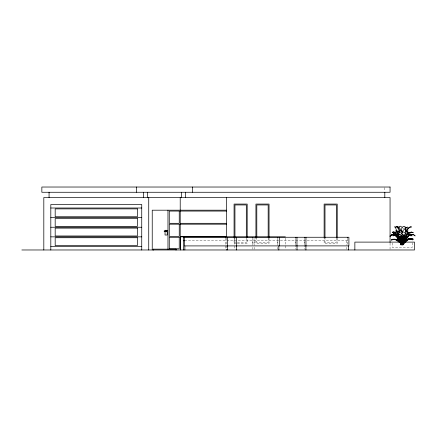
<?xml version="1.0" encoding="UTF-8"?>
<svg xmlns="http://www.w3.org/2000/svg" width="437" height="437" viewBox="0 0 437 437"><rect width="100%" height="100%" fill="white"/><g stroke="black" fill="none" stroke-linecap="round" stroke-linejoin="round"><path stroke-width="0.33" stroke-dasharray="2.19 1.64" d="M402.635 243.141L402.624 244.977L403.078 244.977L403.007 241.918M401.45 242.879L401.428 244.917L400.631 241.929M403.668 243.081L403.613 244.917L404.159 243.125M401.619 242.934L401.357 244.917L401.832 242.442L401.942 244.917L402.067 242.983M401.139 243.311L401.516 244.928L401.554 243.081M402.515 243.311L402.171 244.928L402.28 242.934M401.947 242.469L401.854 244.917L401.193 242.262M402.543 243.059L402.712 244.917L402.799 243.125M403.061 244.867L403.143 243.114M403.012 244.867L403.154 241.945M403.471 242.469L403.34 244.917L403.837 241.929M401.958 244.917L402.095 242.442L402.264 244.917M401.27 242.928L401.729 244.917L401.925 241.606L401.494 244.917L401.117 243.125M401.74 243.311L402.045 244.928L402.461 244.939L402.603 243.098M402.204 244.917L402.45 241.929M401.008 241.694L401.516 244.917L401.679 243.059M405.957 233.5L406.049 232.495M403.034 243.311L402.876 244.928L402.395 242.442M402.335 241.874L402.007 244.939L401.947 242.934M403.149 244.917L403.531 242.262L402.919 244.917L403.28 243.125M402.428 244.928L402.679 243.311M401.942 243.059L401.647 244.917L401.39 243.311M402.794 244.917L403.132 242.928M405.935 232.582L405.345 233.505M403.291 244.928L403.886 241.765M403.99 241.929L403.193 244.917L403.591 243.032M403.176 244.917L403.58 242.928M403.509 244.917L403.946 243.125M404.143 234.347L404.334 233.604M402.193 243.311L401.767 244.928L401.412 242.983M404.58 241.929L403.673 244.917L400.893 244.928L400.019 242.087M404.788 234.784L405.41 233.407M404.82 234.926L406.093 232.812M404.498 243.185L403.542 244.802L404.318 243.185M404.078 243.092L403.417 244.168L404.247 242.551M404.334 228.928L405.143 227.874M403.061 228.502L404.569 227.824M405.618 233.953L407.044 232.937M184.611 240.738L347.77 240.738M236.696 243.42L234.074 243.42L234.074 237.99M237.351 243.42L247.189 243.42L247.189 237.99M400.368 243.311L401.188 244.928L400.565 241.929M400.243 243.311L401.029 244.928M400.489 243.311L401.248 244.928L401.019 242.983M400.336 243.311L401.051 244.928L400.636 243.125L400.822 244.939L400.341 244.939L400.041 241.912M400.385 243.223L400.915 244.928L400.827 242.469M401.477 243.311L401.931 244.928L401.92 242.469M402.286 243.059L402.575 244.917L402.401 242.12M400.844 242.333L401.253 244.96L400.653 245.042L400.439 243.059M401.308 242.344L401.669 244.917M402.39 242.797L402.635 244.665L402.127 241.552M402.297 241.606L402.515 244.917M401.057 242.196L401.161 245.02L400.92 243.327M400.915 243.081L400.98 244.917M401.434 243.114L401.494 244.867M402.045 243.245L402.084 244.928M401.843 241.519L401.909 244.917M401.445 243.081L401.472 244.917M401.09 241.945L401.122 244.867M402.663 241.694L402.696 244.917M402.357 243.081L402.368 244.917M412.293 242.764L412.293 247.353L392.24 247.353L392.24 242.764M390.055 243.163L390.055 249.298M384.811 187.681L384.811 190.958M347.295 238.258L347.295 244.895M346.841 240.738L346.841 245.359M346.841 247.315L346.841 249.161M337.233 237.99L337.233 243.42L324.123 243.42L324.123 237.99M336.359 237.843L336.359 242.546L324.997 242.546L324.997 237.843M304.349 238.225L304.349 244.867M304.305 240.738L304.305 249.161M295.401 240.738L295.401 249.161M295.357 238.258L295.357 244.895M285.35 238.17L285.35 249.319M277.686 238.258L277.686 244.895M277.233 240.738L277.233 245.359M277.233 247.315L277.233 249.161M269.045 237.99L269.045 243.42L255.929 243.42L255.929 237.99M268.171 237.843L268.171 242.546L256.803 242.546L256.803 237.843M254.471 240.738L254.471 245.359M254.471 247.315L254.471 249.161M254.023 238.258L254.023 244.895M252.865 240.738L252.865 245.359M252.865 247.315L252.865 249.161M252.411 238.225L252.411 244.867M246.315 237.843L246.315 242.546L234.948 242.546L234.948 237.843M234.74 238.225L234.702 249.161M226.508 237.979L226.508 248.861M225.754 238.258L225.792 249.161"/><path stroke-width="0.66" d="M402.401 242.12L402.444 238.919L403.067 237.062L401.51 236.641L400.822 235.822L400.909 235.139C401.871 238.624 404.138 232.675 404.706 236.084C401.707 236.581 401.554 239.454 402.013 242.12M402.226 241.552L402.253 239.656M402.209 241.268L402.248 238.919L402.138 241.268M402.641 241.918L402.783 237.881M402.111 241.694L402.362 237.783L402.887 236.788M403.007 241.918L403.733 236.674M402.854 241.929L402.996 240.224M402.428 237.777L402.559 236.728M402.663 241.694L403.165 237.783L403.788 236.734M401.996 236.745L401.723 241.268M404.531 235.286L402.319 234.838L401.734 233.533L402.062 232.397L403.198 231.916L405.083 232.621L405.82 231.883L406.825 231.686L407.448 232.418L407.109 233.975L403.941 235.401M402.696 241.874L402.974 240.017M399.8 239.197L400.145 237.04L399.669 236.816M403.591 241.825L404.629 236.941M403.979 237.357L403.187 241.361L404.034 237.357M406.099 231.998L405.831 229.873L404.263 229.594L403.149 230.206L402.488 232.069M405.416 229.725L405.285 227.06L404.7 226.399C402.422 225.257 400.767 229.769 401.543 231.872M403.684 242.469L404.962 236.941L405.427 236.63L405.957 237.073L406.519 236.608M401.576 242.469L402.324 239.241M407.819 239.471L407.803 240.066L407.076 239.711M401.92 242.469L402.286 241.175M395.146 235.723C396.19 235.396 396.654 237.755 396.572 236.581L394.403 235.166M403.46 241.617C404.023 238.875 405.689 236.657 408.344 235.898L409.108 234.909M403.515 241.929L404.684 238.52L406.448 236.548L406.945 236.548L405.154 238.52L403.837 241.929M396.845 239.17L397.484 239.837L399.708 240.465M404.105 240.65L403.509 242.262L404.138 240.65M403.837 241.765L405.279 237.936L406.279 236.466M403.886 241.765L404.301 240.672M404.722 239.574L406.055 236.903M405.744 230.496L405.924 228.13M403.99 241.929L405.716 237.69M403.717 242.262L406.017 236.98L405.328 236.608L406.312 234.997C407.393 233.096 412.348 235.652 410.387 234.013M404.241 241.929L406.978 236.209M404.7 239.039L405.7 236.98L406.47 236.98L404.738 239.039M405.809 231.555C406.962 229.496 408.628 226.262 411.517 226.989C410.856 225.863 407.224 229.349 406.661 230.823M404.525 241.929L406.35 238.52L408.273 236.548L408.18 236.1L409.573 235.232M404.58 241.929C404.717 239.547 408.169 237.662 408.295 236.133M165.874 230.993L164.175 230.993L164.175 231.348L166.278 230.993L166.497 231.375M165.732 231.375L166.306 231.042M166.278 231.703L166.486 231.348M405.29 229.141C405.148 228.289 408 226.464 407.535 227.213L405.399 227.682M403.597 238.274L404.58 236.941M405.006 242.262L406.792 240.268L409.474 239.301L411.217 239.165L412.539 239.875L409.955 239.023L407.677 239.236L406.47 239.88L407.071 240.268L405.225 242.262M402.668 238.782L404.045 236.941L404.962 236.941L404.323 236.728M398.5 236.668L398.194 237.073L396.567 235.532M410.305 234.571L410.829 234.358L410.977 235.936L408.322 234.5L406.547 234.756L405.689 236.1L406.689 236.548M404.635 242.093C406.432 239.454 410.381 237.455 413.364 239.247C411.496 238.165 408.18 237.925 406.727 239.837L404.515 240.465L403.471 240.153L403.509 239.427L404.443 239.29C405.897 240.552 406.547 239.525 407.295 239.329L407.333 239.705L404.744 242.093M408.398 233.811L409.076 233.025L411.315 231.96L413.249 232.839C413.298 231.921 409.638 232.129 408.639 233.134L406.82 235.046M406.618 236.668L407.087 236.133L408.966 235.51M404.891 240.399L403.695 241.464M403.176 241.464L404.334 240.399L404.984 240.399M403.914 239.684L404.203 239.427M393.732 235.275L393.082 235.822M399.598 238.52L397.779 236.548L395.321 235.51M407.431 234.532L408.732 232.91L409.808 232.708L407.279 232.784M403.04 241.464L404.001 240.754M393.431 231.686L392.202 232.588C392.421 231.714 395.955 231.752 397.064 232.883L398.528 234.838M393.355 233.265L393.349 232.686M397.506 240.006L397.408 239.29L400.429 240.465L401.887 239.837L401.423 239.367C400.188 238.307 395.338 241.153 398.954 239.432M403.509 241.464L404.159 241.016M393.218 234.358L393.874 234.571M408.824 234.013L410.31 234.172M409.207 234.281L409.502 234.358M406.263 235.953L404.258 237.001L403.695 236.685M407.044 232.937L410.114 232.626L409.256 232.784M402.198 236.728L401.445 237.001L400.412 236.63M406.088 231.255L408.098 230.905L406.771 231.555M392.279 235.035C387.067 238.455 391.699 233.719 393.497 235.095M397.533 240.153L397.086 240.465L394.524 239.367L392.803 239.148L391.454 240.066L393.136 239.432L394.917 239.383M412.113 234.472L413.298 234.358L415.15 235.936L413.5 234.767L411.55 234.68M394.158 232.932L395.343 232.719M406.847 239.837L404.482 240.399M394.316 234.013L391.568 234.68L393.781 234.199L396.009 234.997M50.812 208.007L141.741 208.007M226.508 210.192L152.234 210.192L152.234 249.975M226.508 211.066L180.213 211.066L180.213 223.307L226.508 223.307M50.812 217.626L141.741 217.626M226.508 224.181L180.213 224.181L180.213 236.422L226.508 236.422L226.508 197.519M50.812 227.245L141.741 227.245M165.874 231.703L166.306 231.703M410.359 234.199L411.496 234.39M397.517 235.887L397.113 235.887L398.91 238.236L400.041 241.912M397.779 236.548L397.309 236.548L399.161 238.52M50.812 236.859L141.741 236.859M180.432 236.859L285.35 236.859M396.49 236.974L398.287 238.853L400.035 242.087M183.48 237.258L348.901 237.258L348.901 245.889L184.414 245.916L184.414 237.286M180.432 237.296L180.432 249.538M399.702 240.399L399.336 240.399L400.052 241.016M183.261 240.738L184.611 240.738M50.812 246.479L141.741 246.479M21.85 249.975L414.484 249.975L414.484 242.109L354.86 242.109L354.86 249.975M403.712 240.153L404.209 240.213M397.031 230.916L396.354 231.031M394.633 232.784L392.825 232.708L395.086 232.91L397.047 234.532M400.439 236.728C402.657 237.16 400.134 240.858 401.439 242.469M394.431 232.418L395.272 232.779L396.206 233.975M396.037 239.427L396.55 239.684M397.113 233.167L398.342 234.237M398.134 231.255L398.976 231.719M393.595 233.189L394.873 234.658M398.981 241.464L396.943 240.399L399.544 242.388M411.064 235.166L412.047 235.936L411.588 234.767M396.922 231.064L397.293 231.402M397.517 238.061L400.019 242.087M399.675 233.047C399.653 231.031 395.392 230.862 395.682 230.834L396.643 231.397L399.068 234.937M398.129 232.812L399.205 234.467M402.701 232.391C402.166 231.304 399.44 230.266 399.063 231.255L399.331 232.566M398.369 228.617L396.643 227.082L394.573 226.858L395.365 227.316L397.025 231.555M399.587 232.249L398.992 231.561C398.91 229.895 398.074 227.502 399.522 226.399L400.614 226.208L401.936 227.278M399.462 242.388C398.183 240.569 396.091 239.367 393.874 239.383C392.705 238.695 390.165 241.006 392.754 239.471C396.419 238.334 397.599 240.334 399.735 242.388M398.413 236.827L399.467 238.236L400.423 241.912M398.817 236.734L400.199 239.46M398.79 236.286L400.434 239.46M399.658 239.039L398.205 236.98L399.762 239.039M399.189 234.593L398.67 233.779L398.642 232.61L401.193 232.834L402.914 234.532M165.667 231.348L165.923 231.703M400.002 239.241L398.735 236.941M398.834 236.941L400.095 239.241M400.358 241.929L397.812 236.209L395.436 234.756L393.398 234.767L393.071 235.936L395.818 234.237L398.167 234.642L399.118 235.822L398.118 236.548L398.544 236.548L399.38 238.52M401.204 238.274L400.68 236.941L401.876 236.941L401.811 242.469M400.008 240.224L400.631 241.929M401.406 231.561C400.565 229.294 399.074 226.044 396.146 226.355C396.747 225.492 399.593 229.441 399.981 230.791M401.242 236.745L401.794 238.378M400.915 236.728L401.674 238.919L401.778 241.268M399.893 236.488L400.303 238.476M400.429 239.842L400.947 242.344M398.555 233.953L398.675 234.532M400.33 237.362L400.713 239.716M400.396 237.357L400.855 240.028M401.308 242.344L400.822 237.22L399.385 236.859L397.135 234.522L397.484 235.084L399.86 234.308L401.57 235.21L402.029 236.171L400.265 237.22L400.303 239.214M400.713 236.69L401.188 240.028M400.396 241.464L400.281 240.399L400.8 240.399L400.887 241.464M403.225 236.974L403.258 238.16M390.055 242.48L390.055 197.519L43.815 197.519L43.815 249.975M384.811 192.269L384.811 197.519M348.447 246.009L348.447 249.975M347.295 237.286L347.295 237.788M337.233 237.313L337.233 204.074L324.123 204.074L324.123 237.313M336.359 237.843L336.359 204.948L324.997 204.948L324.997 237.843M305.955 237.286L305.955 245.916M305.911 246.009L305.911 249.975M304.349 237.258L304.349 237.761M296.963 237.258L296.963 245.889M297.007 246.009L297.007 249.975M295.357 237.286L295.357 237.788M279.292 237.258L279.292 245.889M278.839 246.009L278.839 249.975M277.686 237.286L277.686 237.788M269.045 237.313L269.045 204.074L255.929 204.074L255.929 237.313M268.171 237.171L268.171 204.948L256.803 204.948L256.803 237.171M252.411 237.258L252.411 237.761M247.189 237.313L247.189 204.074L234.074 204.074L234.074 237.313M246.315 237.171L246.315 204.948L234.948 204.948L234.948 237.171M236.351 237.286L236.351 245.916M236.308 246.009L236.308 249.975M234.74 237.258L234.74 237.761M227.398 246.009L227.398 249.975M227.36 237.258L227.36 245.889M226.508 249.538L226.508 249.975M225.754 237.286L225.754 237.788M192.455 187.025L192.455 192.269M185.457 192.269L185.457 197.519M184.867 246.009L184.867 249.975M183.496 236.859L183.496 249.975M181.47 192.269L181.47 197.519M180.476 210.192L180.476 211.066M180.476 223.307L180.476 224.181M180.432 236.422L180.432 249.975M180.213 197.519L180.213 210.192M176.138 249.975L176.138 249.156L153.316 249.156L153.316 249.975M175.887 249.156L175.887 249.975M167.972 210.192L167.972 249.303M153.567 249.156L153.567 249.975M148.738 197.519L148.738 249.975M147.345 192.269L147.345 197.519M143.489 192.269L143.489 197.519M141.741 249.975L141.741 204.511L50.812 204.511L50.812 249.975M136.497 187.025L136.497 192.269M49.064 192.269L49.064 197.519M401.914 237.575L401.898 241.606L401.887 237.575M390.055 187.025L41.848 187.025L41.848 192.269L390.055 192.269L390.055 187.025M137.371 208.881L55.182 208.881L55.182 216.752L137.371 216.752L137.371 208.881M179.246 211.066L169.283 211.066L169.283 223.307L179.246 223.307L179.246 211.066M137.371 218.5L55.182 218.5L55.182 226.371L137.371 226.371L137.371 218.5M179.246 224.181L169.283 224.181L169.283 236.422L179.246 236.422L179.246 224.181M137.371 228.119L55.182 228.119L55.182 235.985L137.371 235.985L137.371 228.119M167.229 230.304L165.044 230.304L165.044 235.013L167.229 235.013L167.229 230.304M179.246 237.296L169.283 237.296L169.283 248.773L179.246 248.773L179.246 237.296M137.371 237.733L55.182 237.733L55.182 245.605L137.371 245.605L137.371 237.733"/></g></svg>
